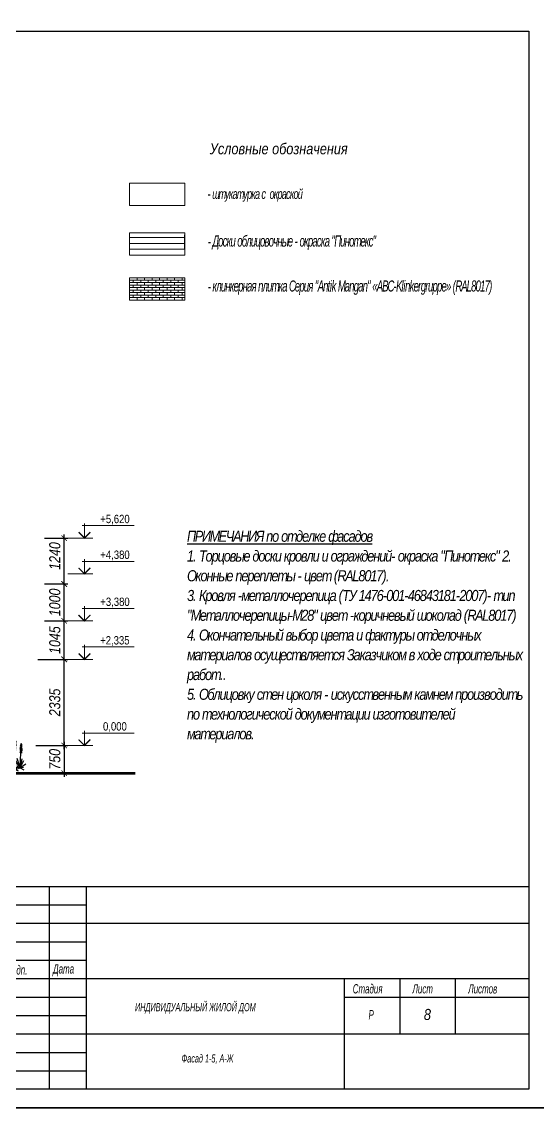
# Model space of a CAD drawing. Header units: millimetres. Extents: x 1582001 to 3303937, y 226471 to 491235.
# Drawn here: x 1609764 to 1623751, y 350400 to 380100 of the extents above; entities that cross this region are included whole.
import ezdxf
from ezdxf.enums import TextEntityAlignment as Align

# ---------------------------------------------------------------- set-up
doc = ezdxf.new("R2010")
doc.units = ezdxf.units.MM
doc.layers.get('Defpoints').update_dxf_attribs({"color": 255, "lineweight": 30})
for name, color, linetype, lineweight in [('Интерьер - Лестница_Ном_пера__1', 7, 'Continuous', 13), ('Конструктивный - Несущий_Ном_пера__1', 7, 'Continuous', 13), ('Надписи', 7, 'Continuous', 15), ('Отметки', 123, 'Continuous', 18), ('Размеры', 7, 'Continuous', 18), ('Штриховки', 251, 'Continuous', 20)]:
    doc.layers.add(name, color=color, linetype=linetype, lineweight=lineweight)
doc.layers.add('Т-Подписи', color=7, linetype='Continuous')
doc.layers.add('Формуляр', color=138, linetype='Continuous')
doc.styles.add('-АР-', font='ARIALN.TTF', dxfattribs={"width": 0.98, "height": 300})
doc.styles.add('style', font='ARIALNI.TTF', dxfattribs={"width": 0.98, "height": 300})
doc.styles.add('STYLE1', font='ARIALNI.TTF', dxfattribs={"height": 300})
doc.dimstyles.new('М100', dxfattribs={"dimtxt": 600, "dimasz": 150, "dimexe": 100, "dimexo": 200, "dimgap": 100, "dimtad": 1, "dimdec": 0, "dimtxsty": 'style', "dimblk": 'ARCHTICK', "dimcen": 150, "dimdle": 100, "dimclrt": 256, "dimadec": 0, "dimazin": 0, "dimtfac": 1, "dimtdec": 0, "dimtmove": 1, "dimatfit": 3, "dimldrblk": 'NONE', "dimfxl": 0, "dimarcsym": 0})

# ---------------------------------------------------------------- blocks, each defined once
blk = doc.blocks.new('_ArchTick')
at = {"color": 0, "linetype": 'ByBlock', "const_width": 0.15}
blk.add_lwpolyline([(-0.5, -0.5), (0.5, 0.5)], dxfattribs=at)
blk = doc.blocks.new('*D474')
at = {"layer": 'Defpoints', "color": 0, "lineweight": -3, "transparency": 16777216}
for p in [(1609994, 362813), (1610909, 362813), (1609944, 360478)]:
    blk.add_point(p, dxfattribs=at)
at = {"layer": 'Размеры', "color": 0, "lineweight": -2, "transparency": 16777216}
for p, q in [((1610194, 362813), (1611009, 362813)), ((1610909, 360378), (1610909, 362913)), ((1610144, 360478), (1611009, 360478))]:
    blk.add_line(p, q, dxfattribs=at)
at = {"layer": 'Размеры', "color": 0, "lineweight": -2, "transparency": 16777216, "xscale": 150, "yscale": 150, "zscale": 150}
for p, rotation in [((1610909, 362813), 90), ((1610909, 360478), 270)]:
    blk.add_blockref('_ArchTick', p, dxfattribs=dict(at, rotation=rotation))
at = {"layer": 'Размеры', "transparency": 16777216, "insert": (1610656, 361645), "char_height": 300, "attachment_point": 5, "rotation": 90, "style": 'style'}
blk.add_mtext('2335', dxfattribs=at)
blk = doc.blocks.new('_None')
blk = doc.blocks.new('*D475')
at = {"layer": 'Defpoints', "color": 0, "lineweight": -3, "transparency": 16777216}
for p in [(1609944, 360478), (1609944, 359728), (1610909, 359728)]:
    blk.add_point(p, dxfattribs=at)
at = {"layer": 'Размеры', "color": 0, "lineweight": -2, "transparency": 16777216}
for p, q in [((1610909, 360578), (1610909, 359628)), ((1610144, 360478), (1611009, 360478)), ((1610144, 359728), (1611009, 359728))]:
    blk.add_line(p, q, dxfattribs=at)
at = {"layer": 'Размеры', "color": 0, "lineweight": -2, "transparency": 16777216, "xscale": 150, "yscale": 150, "zscale": 150}
for p, rotation in [((1610909, 360478), 90), ((1610909, 359728), 270)]:
    blk.add_blockref('_ArchTick', p, dxfattribs=dict(at, rotation=rotation))
at = {"layer": 'Размеры', "transparency": 16777216, "insert": (1610656, 360103), "char_height": 300, "attachment_point": 5, "rotation": 90, "style": 'style'}
blk.add_mtext('750', dxfattribs=at)
blk = doc.blocks.new('*U5')
at = {"color": 0, "linetype": 'Continuous', "lineweight": -2}
for p, q in [((24, 4.5), (5.2, 4.5)), ((6, 5.3), (6, 0)), ((9, 0), (0, 0)), ((0, 0), (6, 0))]:
    blk.add_line(p, q, dxfattribs=at)
at = {"color": 0, "linetype": 'Continuous', "lineweight": -2, "const_width": 0.5}
blk.add_lwpolyline([(3.88, 2.12), (6, 0), (8.12, 2.12)], dxfattribs=at)
at = {"color": 0, "linetype": 'Continuous', "lineweight": -2, "style": '-АР-', "flags": 8}
blk.add_attdef('OTMETKA', text='', height=3, dxfattribs=at).set_placement((17.03, 4.5), align=Align.BOTTOM_CENTER)
blk.add_attdef('FLOOR', text='', height=3, dxfattribs=at).set_placement((17, 3.5), align=Align.TOP_CENTER)
blk = doc.blocks.new('*U29')
at = {"color": 0, "linetype": 'Continuous', "lineweight": -2}
for p, q in [((24, 4.5), (5.2, 4.5)), ((6, 5.3), (6, 0)), ((9, 0), (0, 0)), ((0, 0), (6, 0))]:
    blk.add_line(p, q, dxfattribs=at)
at = {"color": 0, "linetype": 'Continuous', "lineweight": -2, "const_width": 0.5}
blk.add_lwpolyline([(3.88, 2.12), (6, 0), (8.12, 2.12)], dxfattribs=at)
at = {"color": 0, "linetype": 'Continuous', "lineweight": -2, "style": '-АР-', "flags": 8}
blk.add_attdef('OTMETKA', text='', height=3, dxfattribs=at).set_placement((17.03, 4.5), align=Align.BOTTOM_CENTER)
blk.add_attdef('FLOOR', text='', height=3, dxfattribs=at).set_placement((17, 3.5), align=Align.TOP_CENTER)
blk = doc.blocks.new('*D480')
at = {"layer": 'Defpoints', "color": 0, "lineweight": -3, "transparency": 16777216}
for p in [(1610175, 363858), (1610909, 363858), (1610175, 362813)]:
    blk.add_point(p, dxfattribs=at)
at = {"layer": 'Размеры', "color": 0, "lineweight": -2, "transparency": 16777216}
for p, q in [((1610375, 363858), (1611009, 363858)), ((1610909, 362713), (1610909, 363958)), ((1610375, 362813), (1611009, 362813))]:
    blk.add_line(p, q, dxfattribs=at)
at = {"layer": 'Размеры', "color": 0, "lineweight": -2, "transparency": 16777216, "xscale": 150, "yscale": 150, "zscale": 150}
for p, rotation in [((1610909, 363858), 90), ((1610909, 362813), 270)]:
    blk.add_blockref('_ArchTick', p, dxfattribs=dict(at, rotation=rotation))
at = {"layer": 'Размеры', "transparency": 16777216, "insert": (1610656, 363335), "char_height": 300, "attachment_point": 5, "rotation": 90, "style": 'style'}
blk.add_mtext('1045', dxfattribs=at)
blk = doc.blocks.new('*D481')
at = {"layer": 'Defpoints', "color": 0, "lineweight": -3, "transparency": 16777216}
for p in [(1610175, 364857), (1610909, 364857), (1610175, 363857)]:
    blk.add_point(p, dxfattribs=at)
at = {"layer": 'Размеры', "color": 0, "lineweight": -2, "transparency": 16777216}
for p, q in [((1610375, 364857), (1611009, 364857)), ((1610909, 363757), (1610909, 364957)), ((1610375, 363857), (1611009, 363857))]:
    blk.add_line(p, q, dxfattribs=at)
at = {"layer": 'Размеры', "color": 0, "lineweight": -2, "transparency": 16777216, "xscale": 150, "yscale": 150, "zscale": 150}
for p, rotation in [((1610909, 364857), 90), ((1610909, 363857), 270)]:
    blk.add_blockref('_ArchTick', p, dxfattribs=dict(at, rotation=rotation))
at = {"layer": 'Размеры', "transparency": 16777216, "insert": (1610656, 364358), "char_height": 300, "attachment_point": 5, "rotation": 90, "style": 'style'}
blk.add_mtext('1000', dxfattribs=at)
blk = doc.blocks.new('*D471')
at = {"layer": 'Defpoints', "color": 0, "lineweight": -3, "transparency": 16777216}
for p in [(1610175, 366098), (1610909, 366098), (1610175, 364858)]:
    blk.add_point(p, dxfattribs=at)
at = {"layer": 'Размеры', "color": 0, "lineweight": -2, "transparency": 16777216}
for p, q in [((1610375, 366098), (1611009, 366098)), ((1610909, 364758), (1610909, 366198)), ((1610375, 364858), (1611009, 364858))]:
    blk.add_line(p, q, dxfattribs=at)
at = {"layer": 'Размеры', "color": 0, "lineweight": -2, "transparency": 16777216, "xscale": 150, "yscale": 150, "zscale": 150}
for p, rotation in [((1610909, 366098), 90), ((1610909, 364858), 270)]:
    blk.add_blockref('_ArchTick', p, dxfattribs=dict(at, rotation=rotation))
at = {"layer": 'Размеры', "transparency": 16777216, "insert": (1610656, 365616), "char_height": 300, "attachment_point": 5, "rotation": 90, "style": 'style'}
blk.add_mtext('1240', dxfattribs=at)
blk = doc.blocks.new('z_04')
at = {"color": 191, "linetype": 'Continuous'}
for p, q in [((-157, 302), (-126, 347)), ((-156, 278), (-126, 320)), ((-155, 340), (-131, 380)), ((-131, 380), (-108, 346)), ((-126, 347), (-103, 316)), ((-126, 320), (-97, 283)), ((0, 326), (42, 384)), ((3, 415), (38, 464)), ((6, 302), (41, 358)), ((7, 363), (47, 406)), ((13, 392), (39, 436)), ((13, 247), (43, 298)), ((15, 284), (42, 323)), ((38, 464), (60, 428)), ((39, 436), (62, 395)), ((41, 358), (64, 326)), ((42, 384), (63, 365)), ((42, 323), (73, 287)), ((43, 298), (66, 270)), ((47, 406), (71, 368)), ((-162, 210), (-120, 267)), ((-159, 177), (-119, 236)), ((-157, 240), (-125, 295)), ((-151, 135), (-120, 204)), ((-144, 108), (-116, 167)), ((-125, 295), (-95, 253)), ((-120, 267), (-93, 229)), ((-120, 204), (-88, 160)), ((-119, 236), (-92, 201)), ((-116, 167), (-91, 120)), ((14, 213), (42, 273)), ((20, 185), (48, 238)), ((42, 273), (74, 234)), ((48, 238), (70, 198)), ((89, 150), (119, 181)), ((95, 112), (119, 157)), ((102, 83), (128, 124)), ((103, 17), (139, 69)), ((105, 50), (133, 101)), ((116, -7), (140, 40)), ((119, 181), (148, 151)), ((119, 157), (138, 122)), ((128, 124), (149, 102)), ((133, 101), (154, 72)), ((139, 69), (153, 38)), ((140, 40), (159, -2))]:
    blk.add_line(p, q, dxfattribs=at)
at = {"color": 3, "linetype": 'Continuous'}
for p, q in [((-104, -295), (-118, 139)), ((44, -336), (47, 218)), ((136, -345), (140, 27)), ((-92, -282), (-253, -173)), ((-129, -228), (-202, -86)), ((-104, -283), (-195, -331)), ((-109, -283), (-190, -265)), ((-105, -277), (-153, -35)), ((-107, -290), (-19, -27)), ((-107, -289), (-10, -139)), ((-91, -289), (-38, -272)), ((-86, -292), (-43, -307)), ((39, -323), (-67, -208)), ((31, -328), (-36, -295)), ((38, -303), (-1, -91)), ((32, -322), (109, -134)), ((44, -295), (67, -80)), ((128, -322), (70, -249)), ((138, -339), (223, -165)), ((143, -329), (178, -134)), ((30, -328), (-44, -363)), ((125, -340), (56, -353)), ((131, -342), (177, -362)), ((137, -331), (256, -307)), ((137, -331), (207, -351))]:
    blk.add_line(p, q, dxfattribs=at)

msp = doc.modelspace()

# ---------------------------------------------------------------- hatches: boundary and pattern name
at = {"layer": 'Конструктивный - Несущий_Ном_пера__1', "linetype": 'Continuous', "lineweight": 18, "true_color": 0x4c2f26}
h = msp.add_hatch(dxfattribs=at)
h.set_pattern_fill('ANSI31', color=29, scale=50, angle=315, style=0)
h.set_pattern_definition([(0, (1612680.19, 373775.22), (4e-14, 158.75), [])])
h.paths.add_polyline_path([(1612680.2, 374381.5), (1612680.2, 373775.2), (1614180.2, 373775.2), (1614180.2, 374098.2), (1614169.8, 374098.2), (1614169.8, 374248.2), (1614180.2, 374248.2), (1614180.2, 374381.5)])
h = msp.add_hatch(dxfattribs=at)
h.set_pattern_fill('AR-BRSTD', color=29, style=0)
h.set_pattern_definition([(0, (1612680.186, 372555.52), (0, 67.7418), []), (90, (1612680.19, 372555.52), (-101.6, 67.742), [67.742, -67.742])])
h.paths.add_polyline_path([(1614180.2, 372555.5), (1614180.2, 373161.8), (1612680.2, 373161.8), (1612680.2, 372555.5)])

# ---------------------------------------------------------------- linework, layer by layer
at = {"layer": 'Интерьер - Лестница_Ном_пера__1', "linetype": 'Continuous', "lineweight": 80}
msp.add_line((1586694.2, 359727.8), (1612829.3, 359727.8), dxfattribs=at)
at = {"layer": 'Надписи', "color": 0, "ltscale": 100}
for points in [[(1612680.2, 375725.5), (1614180.2, 375725.5), (1614180.2, 375119.2), (1612680.2, 375119.2), (1612680.2, 375725.5)], [(1612680.2, 374381.5), (1614180.2, 374381.5), (1614180.2, 373775.2)], [(1612680.2, 373775.2), (1612680.2, 374381.5)], [(1612680.2, 374381.5), (1614180.2, 374381.5), (1614180.2, 373775.2), (1612680.2, 373775.2), (1612680.2, 374381.5)], [(1612680.2, 373161.8), (1614180.2, 373161.8), (1614180.2, 372555.5), (1612680.2, 372555.5), (1612680.2, 373161.8)]]:
    msp.add_lwpolyline(points, dxfattribs=at)
at = {"layer": 'Формуляр', "color": 0}
for p, q in [((1605000.8, 356654.9), (1623500.8, 356654.9)), ((1610500.8, 356654.9), (1610500.8, 351154.9)), ((1611500.8, 356654.9), (1611500.8, 351154.9)), ((1605000.8, 356154.9), (1611500.8, 356154.9)), ((1605000.8, 355654.9), (1623500.8, 355654.9)), ((1605000.8, 355154.9), (1611500.8, 355154.9)), ((1605000.8, 354654.9), (1611500.8, 354654.9)), ((1605000.8, 354154.9), (1623500.8, 354154.9)), ((1618500.8, 354154.9), (1618500.8, 351154.9)), ((1620000.8, 354154.9), (1620000.8, 352654.9)), ((1621500.8, 354154.9), (1621500.8, 352654.9)), ((1605000.8, 353654.9), (1611500.8, 353654.9)), ((1618500.8, 353654.9), (1623500.8, 353654.9)), ((1605000.8, 353154.9), (1611500.8, 353154.9)), ((1605000.8, 352654.9), (1611500.8, 352654.9)), ((1611500.8, 352654.9), (1623500.8, 352654.9)), ((1605000.8, 352154.9), (1611500.8, 352154.9)), ((1605000.8, 351654.9), (1611500.8, 351654.9))]:
    msp.add_line(p, q, dxfattribs=at)
for points in [[(1582000.9, 380354.9), (1624000.8, 380354.9), (1624000.8, 350654.9), (1582000.9, 350654.9)], [(1584000.9, 351154.9), (1584000.9, 379844.8), (1623500.8, 379844.8), (1623500.8, 351154.9)], [(1582000.9, 350654.9), (1624000.8, 350654.9), (1624000.8, 320955), (1582000.9, 320955)]]:
    msp.add_lwpolyline(points, close=True, dxfattribs=at)
at = {"layer": 'Штриховки'}
for p, q in [((1614169.8, 373948.2), (1614169.8, 374323.2)), ((1614169.8, 374248.2), (1614180.2, 374248.2)), ((1614169.8, 374098.2), (1614180.2, 374098.2)), ((1612680.2, 373774.7), (1612969.8, 373774.7)), ((1613394.8, 373774.7), (1614173.7, 373774.7))]:
    msp.add_line(p, q, dxfattribs=at)

# ---------------------------------------------------------------- block references
at = {"xscale": -1}
msp.add_blockref('z_04', (1609617, 360152.5), dxfattribs=at)
at = {"layer": 'Отметки', "color": 0, "ltscale": 100, "xscale": 75, "yscale": 75, "zscale": 75}
for p, values in [((1611009.1, 366102.8), {'OTMETKA': '+5,620'}), ((1611009.1, 365132.8), {'OTMETKA': '+4,380'}), ((1611009.1, 363857.4), {'OTMETKA': '+3,380'})]:
    msp.add_blockref('*U5', p, dxfattribs=at).add_auto_attribs(values)
at = {"layer": 'Отметки', "color": 0, "ltscale": 100}
ref = msp.add_blockref('*U29', (1611009.1, 362812.8), dxfattribs=dict(at, xscale=75, yscale=75, zscale=75))
ref.add_attrib('OTMETKA', '+2,335', dxfattribs={"layer": '0', "color": 0, "linetype": 'Continuous', "lineweight": -2, "height": 225, "style": '-АР-', "flags": 8}).set_placement((1612282.2, 363150.3), align=Align.BOTTOM_CENTER)
ref = msp.add_blockref('*U5', (1611009.1, 360477.8), dxfattribs=dict(at, xscale=75, yscale=75, zscale=75))
ref.add_attrib('OTMETKA', '0,000', dxfattribs={"layer": '0', "color": 0, "linetype": 'Continuous', "lineweight": -2, "height": 225, "style": '-АР-', "flags": 8}).set_placement((1612284, 360815.3), align=Align.BOTTOM_CENTER)

# ---------------------------------------------------------------- texts
at = {"color": 0, "linetype": 'ByBlock', "insert": (1614237.7, 366302.4), "char_height": 300, "width": 9113.343, "attachment_point": 1, "line_spacing_factor": 1.071429, "style": 'STYLE1'}
msp.add_mtext('{\\T0.85;\\LПРИМЕЧАНИЯ по отделке фасадов\\P\\l\\C256;1. Торцовые доски кровли и ограждений- окраска "Пинотекс" 2. Оконные переплеты - цвет (RAL8017).\\P3. Кровля -металлочерепица (ТУ 1476-001-46843181-2007)- тип "Металлочерепицы-М28" цвет -коричневый шоколад (RAL8017)\\P4. Окончательный выбор цвета и фактуры отделочных материалов осуществляется Заказчиком в ходе строительных работ..\\P5. Облицовку стен цоколя - искусственным камнем производить по технологической документации изготовителей материалов.}', dxfattribs=at)
at = {"layer": 'Надписи', "color": 0, "ltscale": 100, "char_height": 300, "attachment_point": 4, "style": 'STYLE1'}
for s, insert, width in [('Условные обозначения', (1614855.8, 376658.1), 5400), ('{\\H0.8929x;\\Q1;\\W0.8;\\T0.85;\\C135;- штукатурка с  окраской }', (1614792.2, 375395), 8348.334), ('{\\H0.8929x;\\Q1;\\W0.8;\\T0.85;\\C135;- \\H1.12x;\\Q0;\\W0.75;Доски облицовочные - окраска "Пинотекс" }', (1614800.1, 374113.1), 8348.334), ('{\\H0.8929x;\\Q1;\\W0.8;\\T0.85;\\C135;- \\H1.12x;\\Q0;\\W0.75;клинкерная плитка Серия "Antik Mangan" «АВС-Klinkergruppe» (RAL8017)}', (1614800.1, 372893.4), 8348.334)]:
    msp.add_mtext(s, dxfattribs=dict(at, insert=insert, width=width))
at = {"layer": 'Т-Подписи', "color": 0, "ltscale": 2, "insert": (1620752.9, 353332.6), "char_height": 300, "width": 1500, "attachment_point": 2, "style": 'STYLE1'}
msp.add_mtext('8', dxfattribs=at)
at = {"layer": 'Формуляр', "color": 0, "style": 'STYLE1', "width": 0.75}
for s, height, p in [('Подп.', 250, (1609339.3, 354266)), ('Дата', 250, (1610607.5, 354293)), ('Стадия', 250, (1618729.2, 353754.2)), ('Лист', 250, (1620348.1, 353754.2)), ('Листов', 250, (1621859.1, 353754.2)), ('ИНДИВИДУАЛЬНЫЙ ЖИЛОЙ ДОМ', 220, (1612828, 353269.9)), ('Р', 250, (1619156.8, 353052.1)), ('Фасад 1-5, А-Ж', 220, (1614087.3, 351881.5))]:
    msp.add_text(s, height=height, dxfattribs=at).set_placement(p)

# ---------------------------------------------------------------- dimensions: what is measured, and where the dimension line sits
at = {"layer": 'Размеры'}
for base, p1, p2, override, picture, middle in [((1610909.1, 366097.6), (1610174.6, 364857.6), (1610174.6, 366097.6), {"dimtxt": 250, "dimlfac": 1, "dimtxsty": 'style', "dimblk1": 'ArchTick', "dimblk2": 'ArchTick', "dimsah": 1, "dimtolj": 0}, '*D471', (1610909.1, 365615.8)), ((1610909.1, 364857.4), (1610174.6, 363857.4), (1610174.6, 364857.4), {"dimtxt": 250}, '*D481', (1610909.1, 364358.4)), ((1610909.1, 363857.8), (1610174.6, 362812.8), (1610174.6, 363857.8), {"dimtxt": 250, "dimlfac": 1, "dimtxsty": 'style', "dimblk1": 'ArchTick', "dimblk2": 'ArchTick', "dimsah": 1, "dimtolj": 0}, '*D480', (1610909.1, 363335.3)), ((1610909.1, 359727.8), (1609944.2, 360477.8), (1609944.2, 359727.8), {"dimtxt": 200}, '*D475', (1610909.1, 360102.8))]:
    dim = msp.add_linear_dim(base=base, p1=p1, p2=p2, angle=90, dimstyle='М100', override=override, dxfattribs=at)
    dim.commit()
    dim.dimension.update_dxf_attribs({"geometry": picture, "text_midpoint": middle, "dimtype": 160})
dim = msp.add_linear_dim(base=(1610909.1, 362812.8), p1=(1609944.2, 360477.8), p2=(1609994.2, 362812.8), angle=90, dimstyle='М100', override={"dimtxt": 200}, dxfattribs=at)
dim.commit()
dim.dimension.update_dxf_attribs({"geometry": '*D474', "text_midpoint": (1610656, 361645.3)})

doc.saveas('drawing.dxf')
